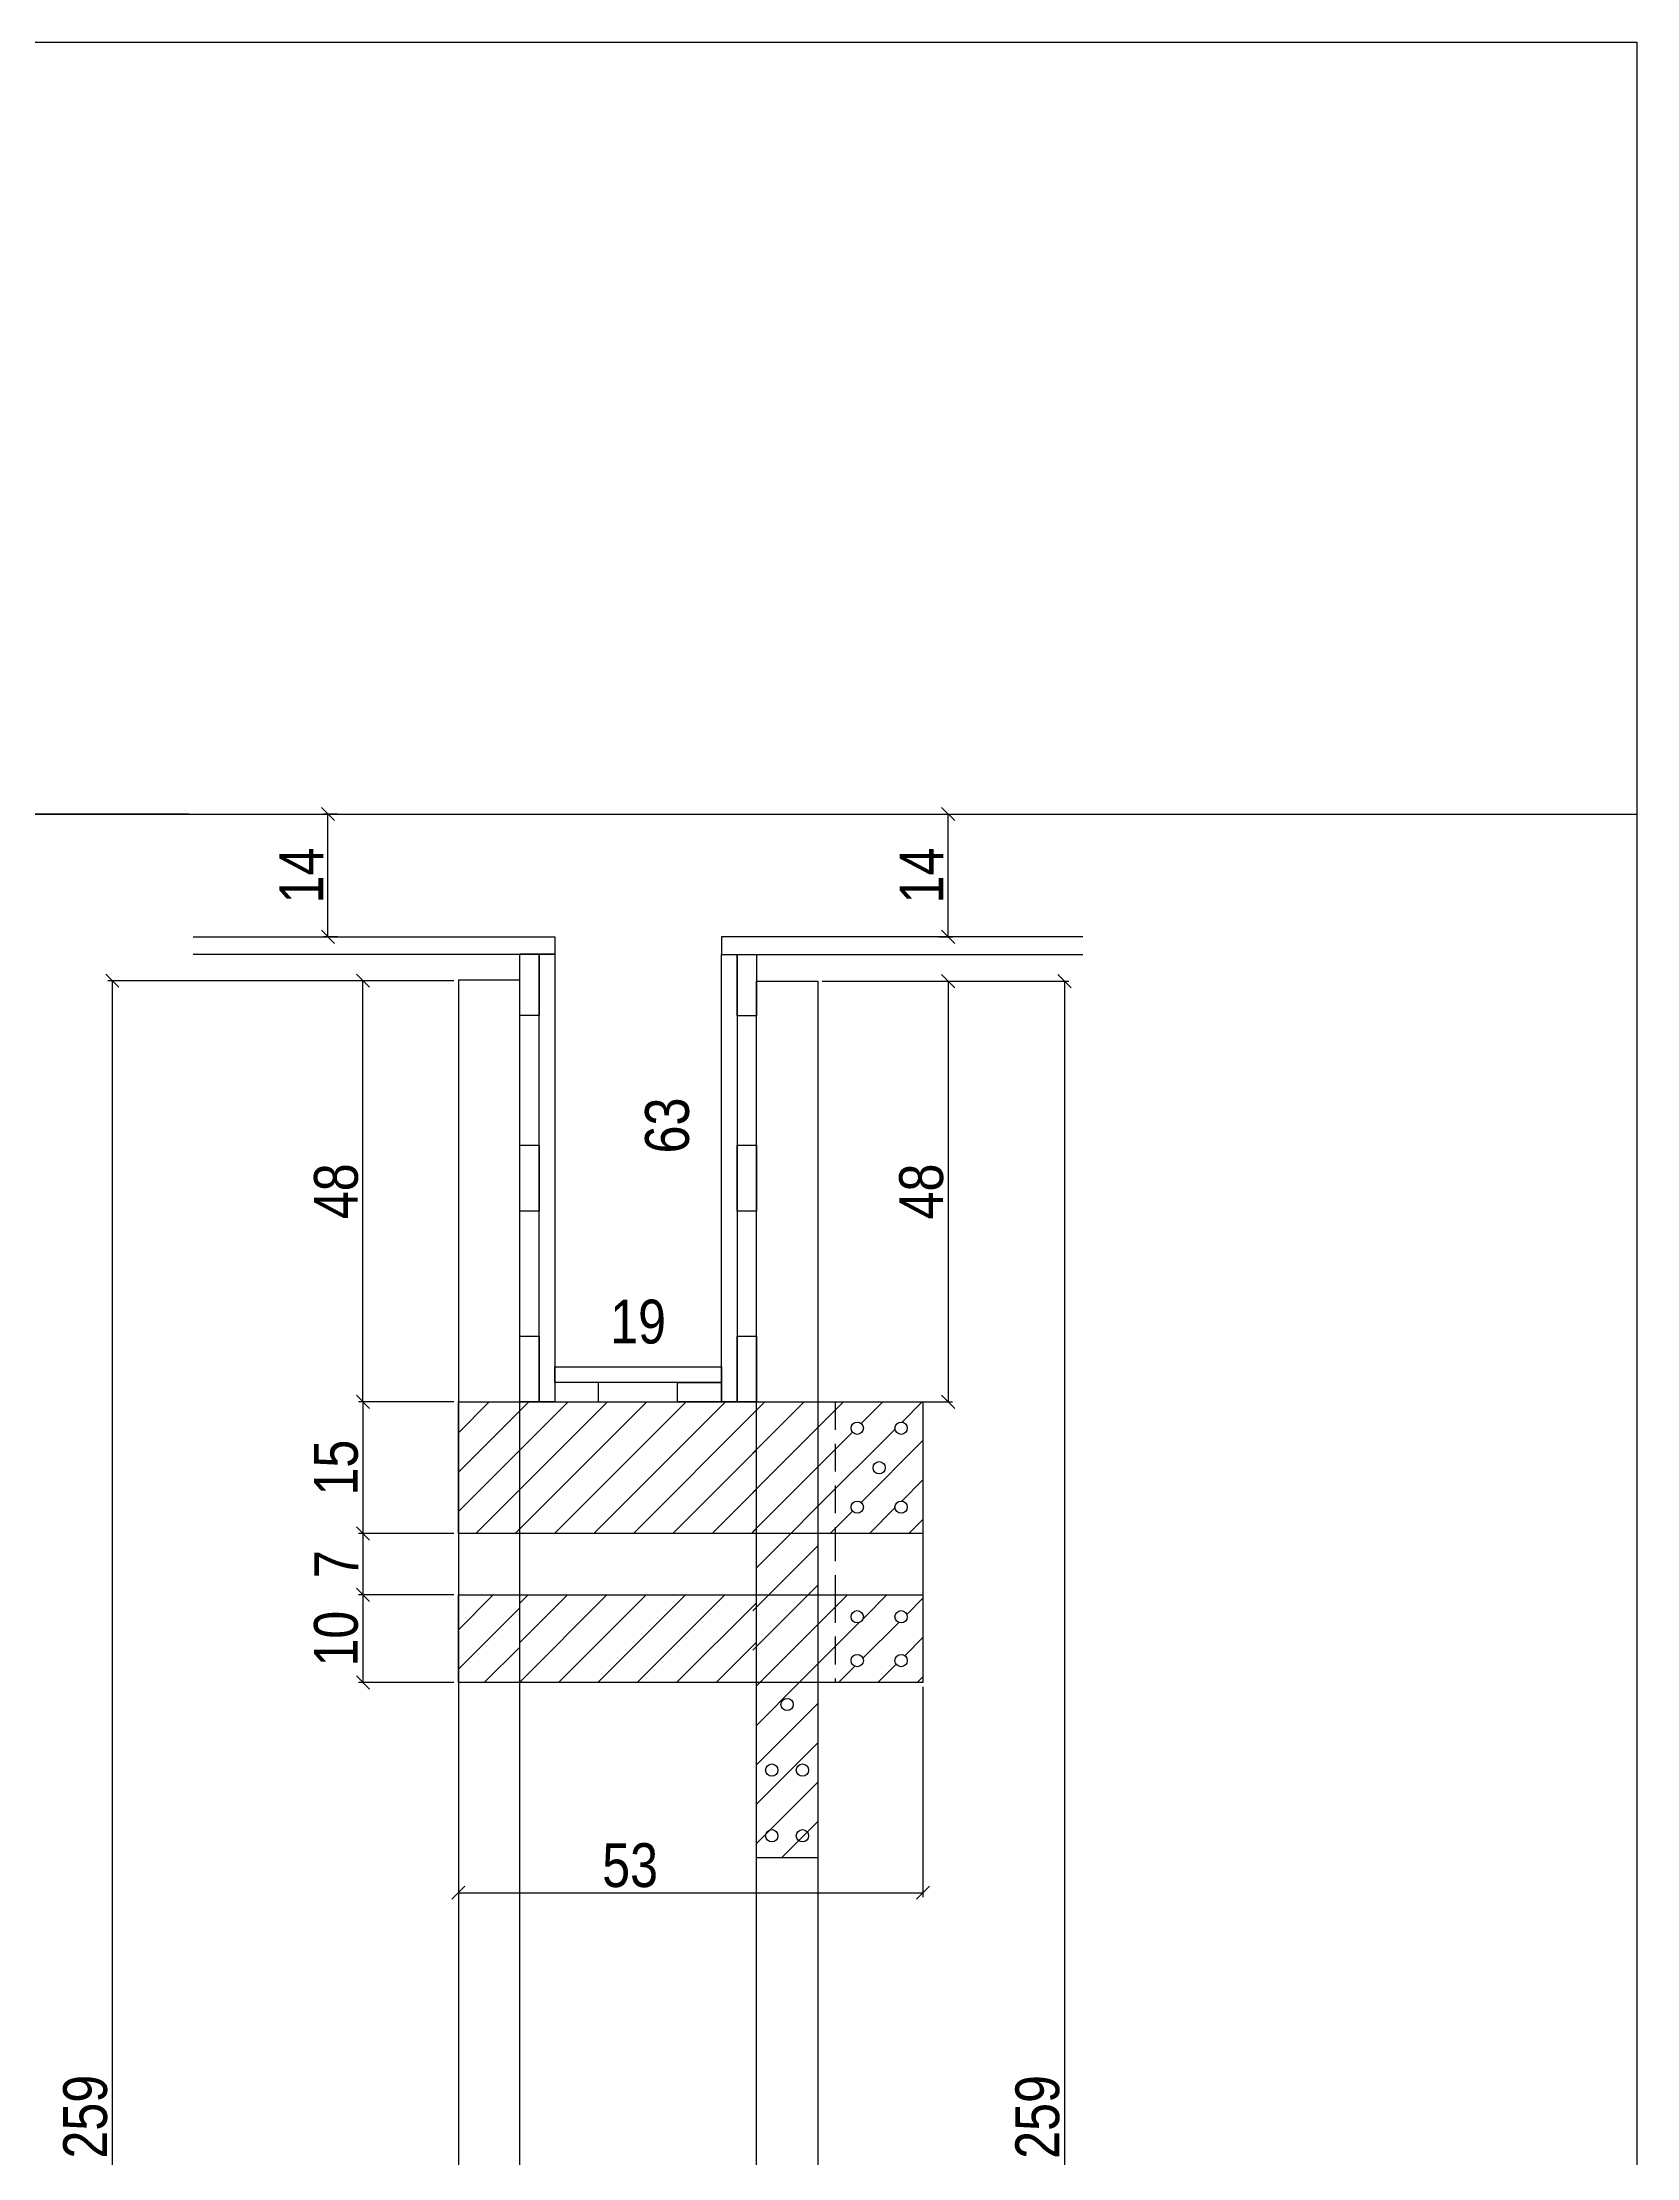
# Model space of a CAD drawing. Extents: x 17311 to 161354, y 153625 to 210355.
# Drawn here: x 22154.8 to 22518.6, y 206859.5 to 207341.9 of the extents above; entities that cross this region are included whole.
import ezdxf

# ---------------------------------------------------------------- set-up
doc = ezdxf.new("R2010")
doc.units = 0
doc.linetypes.add('DASHED2', pattern=[9.525, 6.35, -3.175])
doc.layers.get('0').update_dxf_attribs({"linetype": 'CONTINUOUS'})
doc.layers.get('DEFPOINTS').update_dxf_attribs({"linetype": 'CONTINUOUS'})
for name, color, linetype in [('8', 111, 'CONTINUOUS'), ('COTA', 241, 'CONTINUOUS'), ('detalhes', 4, 'CONTINUOUS'), ('SARR_2.2x10', 60, 'CONTINUOUS'), ('SARR_7x7', 40, 'CONTINUOUS'), ('TIRAS REESCORAMENTO', 252, 'CONTINUOUS')]:
    doc.layers.add(name, color=color, linetype=linetype)
doc.styles.add('COTA TECNICA 2X', font='techl___.ttf', dxfattribs={"height": 10})
doc.dimstyles.new('SECAO', dxfattribs={"dimscale": 0.333333, "dimtxt": 5, "dimasz": 9, "dimexe": 3, "dimexo": 3, "dimgap": 3, "dimtad": 1, "dimdec": 1, "dimlfac": 0.5, "dimzin": 12, "dimdsep": 46, "dimtxsty": 'COTA TECNICA 2X', "dimblk1": 'OBLIQUE', "dimblk2": 'OBLIQUE', "dimsah": 1, "dimcen": 0.9, "dimclrd": 4, "dimclre": 4, "dimclrt": 240, "dimadec": 1, "dimazin": 3, "dimtfac": 1, "dimtdec": 1, "dimtmove": 0, "dimatfit": 3, "dimfxl": 1, "dimtolj": 1, "dimtzin": 12, "dimarcsym": 0})
pattern_1 = [(45, (-3877.857, 9490.995), (-4.49012806, 4.49012806), [])]

# ---------------------------------------------------------------- blocks, each defined once
blk = doc.blocks.new('_Oblique')
at = {"color": 0, "linetype": 'ByBlock', "lineweight": -2}
blk.add_line((-0.5, -0.5), (0.5, 0.5), dxfattribs=at)
blk = doc.blocks.new('*D4226')
at = {"layer": 'DEFPOINTS', "color": 0, "transparency": 16777216}
for p in [(22249.75, 207127.86), (22170.79, 206609.77), (22249.75, 206609.77)]:
    blk.add_point(p, dxfattribs=at)
at = {"layer": 'detalhes', "color": 4, "lineweight": -2, "transparency": 16777216}
for p, q in [((22248.75, 207127.86), (22169.79, 207127.86)), ((22170.79, 207127.86), (22170.79, 206609.77)), ((22248.75, 206609.77), (22169.79, 206609.77))]:
    blk.add_line(p, q, dxfattribs=at)
at = {"layer": 'detalhes', "color": 4, "lineweight": -2, "transparency": 16777216, "xscale": 3, "yscale": 3, "zscale": 3}
for p, rotation in [((22170.79, 207127.86), 90), ((22170.79, 206609.77), 270)]:
    blk.add_blockref('_Oblique', p, dxfattribs=dict(at, rotation=rotation))
at = {"layer": 'detalhes', "color": 240, "transparency": 16777216, "insert": (22164.65, 206868.81), "char_height": 10, "attachment_point": 5, "rotation": 90, "style": 'COTA TECNICA 2X'}
blk.add_mtext('\\A1;259', dxfattribs=at)
blk = doc.blocks.new('*D4232')
at = {"layer": 'DEFPOINTS', "color": 0, "transparency": 16777216}
for p in [(22227.98, 207127.86), (22249.75, 207127.86), (22249.75, 207031.81)]:
    blk.add_point(p, dxfattribs=at)
at = {"layer": 'detalhes', "color": 4, "lineweight": -2, "transparency": 16777216}
for p, q in [((22248.75, 207127.86), (22226.98, 207127.86)), ((22227.98, 207031.81), (22227.98, 207127.86)), ((22248.75, 207031.81), (22226.98, 207031.81))]:
    blk.add_line(p, q, dxfattribs=at)
at = {"layer": 'detalhes', "color": 4, "lineweight": -2, "transparency": 16777216, "xscale": 3, "yscale": 3, "zscale": 3}
for p, rotation in [((22227.98, 207127.86), 90), ((22227.98, 207031.81), 270)]:
    blk.add_blockref('_Oblique', p, dxfattribs=dict(at, rotation=rotation))
at = {"layer": 'detalhes', "color": 240, "transparency": 16777216, "insert": (22221.88, 207079.84), "char_height": 10, "attachment_point": 5, "rotation": 90, "style": 'COTA TECNICA 2X'}
blk.add_mtext('\\A1;48', dxfattribs=at)
blk = doc.blocks.new('*D4233')
at = {"layer": 'DEFPOINTS', "color": 0, "transparency": 16777216}
for p in [(22331.75, 207127.74), (22331.75, 207031.81), (22361.5, 207031.81)]:
    blk.add_point(p, dxfattribs=at)
at = {"layer": 'detalhes', "color": 4, "lineweight": -2, "transparency": 16777216}
for p, q in [((22332.75, 207127.74), (22362.5, 207127.74)), ((22361.5, 207127.74), (22361.5, 207031.81)), ((22332.75, 207031.81), (22362.5, 207031.81))]:
    blk.add_line(p, q, dxfattribs=at)
at = {"layer": 'detalhes', "color": 4, "lineweight": -2, "transparency": 16777216, "xscale": 3, "yscale": 3, "zscale": 3}
for p, rotation in [((22361.5, 207127.74), 90), ((22361.5, 207031.81), 270)]:
    blk.add_blockref('_Oblique', p, dxfattribs=dict(at, rotation=rotation))
at = {"layer": 'detalhes', "color": 240, "transparency": 16777216, "insert": (22355.4, 207079.78), "char_height": 10, "attachment_point": 5, "rotation": 90, "style": 'COTA TECNICA 2X'}
blk.add_mtext('\\A1;48', dxfattribs=at)
blk = doc.blocks.new('*D4234')
at = {"layer": 'DEFPOINTS', "color": 0, "transparency": 16777216}
for p in [(22189.27, 207165.86), (22127.28, 206589.77), (22249.75, 206589.77)]:
    blk.add_point(p, dxfattribs=at)
at = {"layer": 'detalhes', "color": 4, "lineweight": -2, "transparency": 16777216}
for p, q in [((22188.27, 207165.86), (22126.28, 207165.86)), ((22127.28, 207165.86), (22127.28, 206589.77)), ((22248.75, 206589.77), (22126.28, 206589.77))]:
    blk.add_line(p, q, dxfattribs=at)
at = {"layer": 'detalhes', "color": 4, "lineweight": -2, "transparency": 16777216, "xscale": 3, "yscale": 3, "zscale": 3}
for p, rotation in [((22127.28, 207165.86), 90), ((22127.28, 206589.77), 270)]:
    blk.add_blockref('_Oblique', p, dxfattribs=dict(at, rotation=rotation))
at = {"layer": 'detalhes', "color": 240, "transparency": 16777216, "insert": (22121.19, 206877.82), "char_height": 10, "attachment_point": 5, "rotation": 90, "style": 'COTA TECNICA 2X'}
blk.add_mtext('\\A1;288', dxfattribs=at)
blk = doc.blocks.new('*D4236')
at = {"layer": 'DEFPOINTS', "color": 0, "transparency": 16777216}
for p in [(22296.78, 207165.86), (22303.64, 207165.86), (22296.78, 207039.81)]:
    blk.add_point(p, dxfattribs=at)
at = {"layer": 'detalhes', "color": 240, "transparency": 16777216, "insert": (22297.42, 207094.84), "char_height": 10, "attachment_point": 5, "rotation": 90, "style": 'COTA TECNICA 2X'}
blk.add_mtext('\\A1;63', dxfattribs=at)
blk = doc.blocks.new('*D4237')
at = {"layer": 'DEFPOINTS', "color": 0, "transparency": 16777216}
for p in [(22271.75, 207043.97), (22309.75, 207043.97), (22309.75, 207043.97)]:
    blk.add_point(p, dxfattribs=at)
at = {"layer": 'detalhes', "color": 240, "transparency": 16777216, "insert": (22290.75, 207050.06), "char_height": 10, "attachment_point": 5, "style": 'COTA TECNICA 2X'}
blk.add_mtext('\\A1;19', dxfattribs=at)
blk = doc.blocks.new('*D4239')
at = {"layer": 'DEFPOINTS', "color": 0, "transparency": 16777216}
for p in [(22249.75, 206991.81), (22355.75, 206967.81), (22355.75, 206919.89)]:
    blk.add_point(p, dxfattribs=at)
at = {"layer": 'detalhes', "color": 4, "lineweight": -2, "transparency": 16777216}
for p, q in [((22249.75, 206990.81), (22249.75, 206918.89)), ((22355.75, 206966.81), (22355.75, 206918.89)), ((22249.75, 206919.89), (22355.75, 206919.89))]:
    blk.add_line(p, q, dxfattribs=at)
at = {"layer": 'detalhes', "color": 4, "lineweight": -2, "transparency": 16777216, "xscale": 3, "yscale": 3, "zscale": 3, "rotation": 180}
blk.add_blockref('_Oblique', (22249.75, 206919.89), dxfattribs=at)
at = {"layer": 'detalhes', "color": 4, "lineweight": -2, "transparency": 16777216, "xscale": 3, "yscale": 3, "zscale": 3}
blk.add_blockref('_Oblique', (22355.75, 206919.89), dxfattribs=at)
at = {"layer": 'detalhes', "color": 240, "transparency": 16777216, "insert": (22288.93, 206926.11), "char_height": 10, "attachment_point": 5, "style": 'COTA TECNICA 2X'}
blk.add_mtext('\\A1;53', dxfattribs=at)
blk = doc.blocks.new('*D4240')
at = {"layer": 'DEFPOINTS', "color": 0, "transparency": 16777216}
for p in [(22358.34, 207165.86), (22361.5, 207165.86), (22358.34, 207137.86)]:
    blk.add_point(p, dxfattribs=at)
at = {"layer": 'detalhes', "color": 4, "lineweight": -2, "transparency": 16777216}
for p, q in [((22359.34, 207165.86), (22362.5, 207165.86)), ((22361.5, 207137.86), (22361.5, 207165.86)), ((22359.34, 207137.86), (22362.5, 207137.86))]:
    blk.add_line(p, q, dxfattribs=at)
at = {"layer": 'detalhes', "color": 4, "lineweight": -2, "transparency": 16777216, "xscale": 3, "yscale": 3, "zscale": 3}
for p, rotation in [((22361.5, 207165.86), 90), ((22361.5, 207137.86), 270)]:
    blk.add_blockref('_Oblique', p, dxfattribs=dict(at, rotation=rotation))
at = {"layer": 'detalhes', "color": 240, "transparency": 16777216, "insert": (22355.43, 207151.86), "char_height": 10, "attachment_point": 5, "rotation": 90, "style": 'COTA TECNICA 2X'}
blk.add_mtext('\\A1;14', dxfattribs=at)
blk = doc.blocks.new('*D4241')
at = {"layer": 'DEFPOINTS', "color": 0, "transparency": 16777216}
for p in [(22332.75, 207127.74), (22332.75, 206609.77), (22388.04, 206609.77)]:
    blk.add_point(p, dxfattribs=at)
at = {"layer": 'detalhes', "color": 4, "lineweight": -2, "transparency": 16777216}
for p, q in [((22333.75, 207127.74), (22389.04, 207127.74)), ((22388.04, 207127.74), (22388.04, 206609.77)), ((22333.75, 206609.77), (22389.04, 206609.77))]:
    blk.add_line(p, q, dxfattribs=at)
at = {"layer": 'detalhes', "color": 4, "lineweight": -2, "transparency": 16777216, "xscale": 3, "yscale": 3, "zscale": 3}
for p, rotation in [((22388.04, 207127.74), 90), ((22388.04, 206609.77), 270)]:
    blk.add_blockref('_Oblique', p, dxfattribs=dict(at, rotation=rotation))
at = {"layer": 'detalhes', "color": 240, "transparency": 16777216, "insert": (22381.9, 206868.75), "char_height": 10, "attachment_point": 5, "rotation": 90, "style": 'COTA TECNICA 2X'}
blk.add_mtext('\\A1;259', dxfattribs=at)
blk = doc.blocks.new('*D4243')
at = {"layer": 'DEFPOINTS', "color": 0, "transparency": 16777216}
for p in [(22249.75, 207031.81), (22227.98, 207001.81), (22249.75, 207001.81)]:
    blk.add_point(p, dxfattribs=at)
at = {"layer": 'detalhes', "color": 4, "lineweight": -2, "transparency": 16777216}
for p, q in [((22248.75, 207031.81), (22226.98, 207031.81)), ((22227.98, 207031.81), (22227.98, 207001.81)), ((22248.75, 207001.81), (22226.98, 207001.81))]:
    blk.add_line(p, q, dxfattribs=at)
at = {"layer": 'detalhes', "color": 4, "lineweight": -2, "transparency": 16777216, "xscale": 3, "yscale": 3, "zscale": 3}
for p, rotation in [((22227.98, 207031.81), 90), ((22227.98, 207001.81), 270)]:
    blk.add_blockref('_Oblique', p, dxfattribs=dict(at, rotation=rotation))
at = {"layer": 'detalhes', "color": 240, "transparency": 16777216, "insert": (22221.87, 207016.81), "char_height": 10, "attachment_point": 5, "rotation": 90, "style": 'COTA TECNICA 2X'}
blk.add_mtext('\\A1;15', dxfattribs=at)
blk = doc.blocks.new('*D4244')
at = {"layer": 'DEFPOINTS', "color": 0, "transparency": 16777216}
for p in [(22249.75, 206987.81), (22227.98, 206967.81), (22249.75, 206967.81)]:
    blk.add_point(p, dxfattribs=at)
at = {"layer": 'detalhes', "color": 4, "lineweight": -2, "transparency": 16777216}
for p, q in [((22248.75, 206987.81), (22226.98, 206987.81)), ((22227.98, 206987.81), (22227.98, 206967.81)), ((22248.75, 206967.81), (22226.98, 206967.81))]:
    blk.add_line(p, q, dxfattribs=at)
at = {"layer": 'detalhes', "color": 4, "lineweight": -2, "transparency": 16777216, "xscale": 3, "yscale": 3, "zscale": 3}
for p, rotation in [((22227.98, 206987.81), 90), ((22227.98, 206967.81), 270)]:
    blk.add_blockref('_Oblique', p, dxfattribs=dict(at, rotation=rotation))
at = {"layer": 'detalhes', "color": 240, "transparency": 16777216, "insert": (22221.87, 206977.81), "char_height": 10, "attachment_point": 5, "rotation": 90, "style": 'COTA TECNICA 2X'}
blk.add_mtext('\\A1;10', dxfattribs=at)
blk = doc.blocks.new('*D4245')
at = {"layer": 'DEFPOINTS', "color": 0, "transparency": 16777216}
for p in [(22249.75, 207001.81), (22227.98, 206987.81), (22249.75, 206987.81)]:
    blk.add_point(p, dxfattribs=at)
at = {"layer": 'detalhes', "color": 4, "lineweight": -2, "transparency": 16777216}
for p, q in [((22248.75, 207001.81), (22226.98, 207001.81)), ((22227.98, 207001.81), (22227.98, 206987.81)), ((22248.75, 206987.81), (22226.98, 206987.81))]:
    blk.add_line(p, q, dxfattribs=at)
at = {"layer": 'detalhes', "color": 4, "lineweight": -2, "transparency": 16777216, "xscale": 3, "yscale": 3, "zscale": 3}
for p, rotation in [((22227.98, 207001.81), 90), ((22227.98, 206987.81), 270)]:
    blk.add_blockref('_Oblique', p, dxfattribs=dict(at, rotation=rotation))
at = {"layer": 'detalhes', "color": 240, "transparency": 16777216, "insert": (22221.9, 206994.81), "char_height": 10, "attachment_point": 5, "rotation": 90, "style": 'COTA TECNICA 2X'}
blk.add_mtext('\\A1;7', dxfattribs=at)
blk = doc.blocks.new('*D4246')
at = {"layer": 'DEFPOINTS', "color": 0, "transparency": 16777216}
for p in [(22219.99, 207165.86), (22223.15, 207165.86), (22223.15, 207137.86)]:
    blk.add_point(p, dxfattribs=at)
at = {"layer": 'detalhes', "color": 4, "lineweight": -2, "transparency": 16777216}
for p, q in [((22222.15, 207165.86), (22218.99, 207165.86)), ((22219.99, 207137.86), (22219.99, 207165.86)), ((22222.15, 207137.86), (22218.99, 207137.86))]:
    blk.add_line(p, q, dxfattribs=at)
at = {"layer": 'detalhes', "color": 4, "lineweight": -2, "transparency": 16777216, "xscale": 3, "yscale": 3, "zscale": 3}
for p, rotation in [((22219.99, 207165.86), 90), ((22219.99, 207137.86), 270)]:
    blk.add_blockref('_Oblique', p, dxfattribs=dict(at, rotation=rotation))
at = {"layer": 'detalhes', "color": 240, "transparency": 16777216, "insert": (22213.92, 207151.86), "char_height": 10, "attachment_point": 5, "rotation": 90, "style": 'COTA TECNICA 2X'}
blk.add_mtext('\\A1;14', dxfattribs=at)

msp = doc.modelspace()

# ---------------------------------------------------------------- hatches: boundary and pattern name
at = {"layer": 'COTA'}
h = msp.add_hatch(dxfattribs=at)
h.set_pattern_fill('ANSI31', color=256, scale=2, style=0)
h.set_pattern_definition(pattern_1)
h.paths.add_polyline_path([(22317.75, 207031.81), (22249.75, 207031.81), (22249.75, 207001.81), (22317.75, 207001.81)])
h = msp.add_hatch(dxfattribs=at)
h.set_pattern_fill('ANSI31', color=256, scale=2, style=0)
h.set_pattern_definition(pattern_1)
h.paths.add_polyline_path([(22330.95, 207031.81), (22316.95, 207031.81), (22316.95, 207001.81), (22330.95, 207001.81)])
h = msp.add_hatch(dxfattribs=at)
h.set_pattern_fill('ANSI31', color=256, scale=2, style=0)
h.set_pattern_definition(pattern_1)
h.paths.add_polyline_path([(22355.75, 207031.81), (22330.95, 207031.81), (22330.95, 207001.81), (22355.75, 207001.81)])
h.paths.add_polyline_path([(22342.15, 207007.81, -1), (22339.35, 207007.81, -1)], flags=16)
h.paths.add_polyline_path([(22344.35, 207016.81, -1), (22347.15, 207016.81, -1)], flags=16)
h.paths.add_polyline_path([(22339.35, 207025.81, -1), (22342.15, 207025.81, -1)], flags=16)
h.paths.add_polyline_path([(22352.15, 207007.81, -1), (22349.35, 207007.81, -1)], flags=16)
h.paths.add_polyline_path([(22349.35, 207025.81, -1), (22352.15, 207025.81, -1)], flags=16)
h = msp.add_hatch(dxfattribs=at)
h.set_pattern_fill('ANSI31', color=256, scale=2, style=0)
h.set_pattern_definition(pattern_1)
h.paths.add_polyline_path([(22317.75, 207001.81), (22317.75, 206987.81), (22331.75, 206987.81), (22331.75, 207001.81)])
h = msp.add_hatch(dxfattribs=at)
h.set_pattern_fill('ANSI31', color=256, scale=2, style=0)
h.set_pattern_definition(pattern_1)
h.paths.add_polyline_path([(22263.75, 206987.81), (22249.75, 206987.81), (22249.75, 206967.81), (22263.75, 206967.81)])
h = msp.add_hatch(dxfattribs=at)
h.set_pattern_fill('ANSI31', color=256, scale=2, style=0)
h.set_pattern_definition([(45, (-3887.857, 9490.995), (-4.49012806, 4.49012806), [])])
h.paths.add_polyline_path([(22317.75, 206987.81), (22263.75, 206987.81), (22263.75, 206967.81), (22317.75, 206967.81)])
h = msp.add_hatch(dxfattribs=at)
h.set_pattern_fill('ANSI31', color=256, scale=2, style=0)
h.set_pattern_definition(pattern_1)
h.paths.add_polyline_path([(22330.95, 206987.81), (22316.95, 206987.81), (22316.95, 206967.81), (22330.95, 206967.81)])
h = msp.add_hatch(dxfattribs=at)
h.set_pattern_fill('ANSI31', color=256, scale=2, style=0)
h.set_pattern_definition(pattern_1)
h.paths.add_polyline_path([(22355.75, 206987.81), (22330.95, 206987.81), (22330.95, 206967.81), (22355.75, 206967.81)])
h.paths.add_polyline_path([(22339.35, 206982.81, -1), (22342.15, 206982.81, -1)], flags=16)
h.paths.add_polyline_path([(22342.15, 206972.81, -1), (22339.35, 206972.81, -1)], flags=16)
h.paths.add_polyline_path([(22349.35, 206982.81, -1), (22352.15, 206982.81, -1)], flags=16)
h.paths.add_polyline_path([(22352.15, 206972.81, -1), (22349.35, 206972.81, -1)], flags=16)
h = msp.add_hatch(dxfattribs=at)
h.set_pattern_fill('ANSI31', color=256, scale=2, style=0)
h.set_pattern_definition(pattern_1)
h.paths.add_polyline_path([(22317.75, 206927.87), (22331.75, 206927.87), (22331.75, 206967.81), (22317.75, 206967.81)])

# ---------------------------------------------------------------- linework, layer by layer
at = {"linetype": 'Continuous'}
msp.add_line((22355.75, 207001.81), (22355.75, 206987.81), dxfattribs=at)
msp.add_line((22331.75, 206927.87), (22317.75, 206927.87))
for centre in [(22340.75, 207025.81), (22350.75, 207025.81), (22345.75, 207016.81), (22340.75, 207007.81), (22350.75, 207007.81), (22340.75, 206982.81), (22350.75, 206982.81), (22340.75, 206972.81), (22350.75, 206972.81), (22324.75, 206962.81), (22321.25, 206947.84), (22328.25, 206947.84), (22321.25, 206932.87), (22328.25, 206932.87)]:
    msp.add_circle(centre, 1.4)
at = {"layer": '8', "color": 5, "linetype": 'Continuous'}
msp.add_lwpolyline([(22518.59, 206377.07), (21921.78, 206377.07), (21921.78, 207341.85), (22518.59, 207341.85)], close=True, dxfattribs=at)
at = {"layer": 'COTA', "linetype": 'DASHED2'}
for p, q in [((22335.75, 207031.81), (22335.75, 207001.81)), ((22335.75, 207001.81), (22335.75, 206987.81)), ((22335.75, 206987.81), (22335.75, 206967.81))]:
    msp.add_line(p, q, dxfattribs=at)
at = {"layer": 'SARR_2.2x10', "linetype": 'Continuous'}
for points in [[(22355.75, 207001.81), (22249.75, 207001.81), (22249.75, 207031.81), (22355.75, 207031.81)], [(22355.75, 206967.81), (22249.75, 206967.81), (22249.75, 206987.81), (22355.75, 206987.81)]]:
    msp.add_lwpolyline(points, close=True, dxfattribs=at)
at = {"layer": 'SARR_7x7', "linetype": 'Continuous'}
for points in [[(22249.75, 206609.77), (22263.75, 206609.77), (22263.75, 207127.96), (22249.75, 207127.96)], [(22331.75, 206609.77), (22317.75, 206609.77), (22317.75, 207127.74), (22331.75, 207127.74)]]:
    msp.add_lwpolyline(points, close=True, dxfattribs=at)
at = {"layer": 'TIRAS REESCORAMENTO', "linetype": 'ByBlock'}
for p, q in [((22518.59, 207165.77), (17744.1, 207165.77)), ((22189.27, 207165.86), (22392.71, 207165.86)), ((22309.75, 207133.86), (22392.23, 207133.86))]:
    msp.add_line(p, q, dxfattribs=at)
for points in [[(22189.27, 207137.86), (22271.75, 207137.86), (22271.75, 207133.86), (22189.27, 207133.86)], [(22392.23, 207137.86), (22309.75, 207137.86), (22309.75, 207133.86), (22392.23, 207133.86)], [(22271.75, 207031.81), (22268.15, 207031.81), (22268.15, 207133.96), (22271.75, 207133.96), (22271.75, 207031.81)], [(22313.35, 207031.81), (22309.75, 207031.81), (22309.75, 207133.86), (22313.35, 207133.86), (22313.35, 207031.81)]]:
    msp.add_lwpolyline(points, dxfattribs=at)
for points in [[(22263.75, 207133.96), (22268.15, 207133.96), (22268.15, 207119.96), (22263.75, 207119.96)], [(22313.35, 207133.86), (22317.75, 207133.86), (22317.75, 207119.86), (22313.35, 207119.86)], [(22263.75, 207090.34), (22268.15, 207090.34), (22268.15, 207075.34), (22263.75, 207075.34)], [(22313.35, 207090.34), (22317.75, 207090.34), (22317.75, 207075.34), (22313.35, 207075.34)], [(22263.75, 207046.81), (22268.15, 207046.81), (22268.15, 207031.81), (22263.75, 207031.81)], [(22313.35, 207046.81), (22317.75, 207046.81), (22317.75, 207031.81), (22313.35, 207031.81)], [(22309.75, 207036.21), (22271.75, 207036.21), (22271.75, 207039.81), (22309.75, 207039.81)], [(22281.75, 207031.81), (22281.75, 207036.21), (22271.75, 207036.21), (22271.75, 207031.81)], [(22299.71, 207031.81), (22299.71, 207036.21), (22309.75, 207036.21), (22309.75, 207031.81)]]:
    msp.add_lwpolyline(points, close=True, dxfattribs=at)

# ---------------------------------------------------------------- dimensions: what is measured, and where the dimension line sits
at = {"layer": 'detalhes', "color": 3}
for base, p1, p2, picture, middle in [((22127.28, 206589.77), (22189.27, 207165.86), (22249.75, 206589.77), '*D4234', (22121.19, 206877.82)), ((22219.99, 207165.86), (22223.15, 207137.86), (22223.15, 207165.86), '*D4246', (22213.92, 207151.86)), ((22361.5, 207165.86), (22358.34, 207137.86), (22358.34, 207165.86), '*D4240', (22355.43, 207151.86)), ((22170.79, 206609.77), (22249.75, 207127.86), (22249.75, 206609.77), '*D4226', (22164.65, 206868.81)), ((22227.98, 207127.86), (22249.75, 207031.81), (22249.75, 207127.86), '*D4232', (22221.88, 207079.84)), ((22361.5, 207031.81), (22331.75, 207127.74), (22331.75, 207031.81), '*D4233', (22355.4, 207079.78)), ((22388.04, 206609.77), (22332.75, 207127.74), (22332.75, 206609.77), '*D4241', (22381.9, 206868.75)), ((22227.98, 207001.81), (22249.75, 207031.81), (22249.75, 207001.81), '*D4243', (22221.87, 207016.81)), ((22227.98, 206987.81), (22249.75, 207001.81), (22249.75, 206987.81), '*D4245', (22221.9, 206994.81)), ((22227.98, 206967.81), (22249.75, 206987.81), (22249.75, 206967.81), '*D4244', (22221.87, 206977.81))]:
    dim = msp.add_linear_dim(base=base, p1=p1, p2=p2, angle=90, dimstyle='SECAO', dxfattribs=at)
    dim.commit()
    dim.dimension.update_dxf_attribs({"geometry": picture, "text_midpoint": middle})
dim = msp.add_linear_dim(base=(22303.64, 207165.86), p1=(22296.78, 207039.81), p2=(22296.78, 207165.86), angle=90, dimstyle='SECAO', override={"dimse1": 1, "dimse2": 1, "dimsd1": 1, "dimsd2": 1}, dxfattribs=at)
dim.commit()
dim.dimension.update_dxf_attribs({"geometry": '*D4236', "text_midpoint": (22303.64, 207094.84), "dimtype": 160})
dim = msp.add_linear_dim(base=(22309.75, 207043.97), p1=(22271.75, 207043.97), p2=(22309.75, 207043.97), dimstyle='SECAO', override={"dimse1": 1, "dimse2": 1, "dimsd1": 1, "dimsd2": 1}, dxfattribs=at)
dim.commit()
dim.dimension.update_dxf_attribs({"geometry": '*D4237', "text_midpoint": (22290.75, 207050.06)})
dim = msp.add_linear_dim(base=(22355.75, 206919.89), p1=(22249.75, 206991.81), p2=(22355.75, 206967.81), dimstyle='SECAO', dxfattribs=at)
dim.commit()
dim.dimension.update_dxf_attribs({"geometry": '*D4239', "text_midpoint": (22288.93, 206919.89), "dimtype": 160})

doc.saveas('drawing.dxf')
